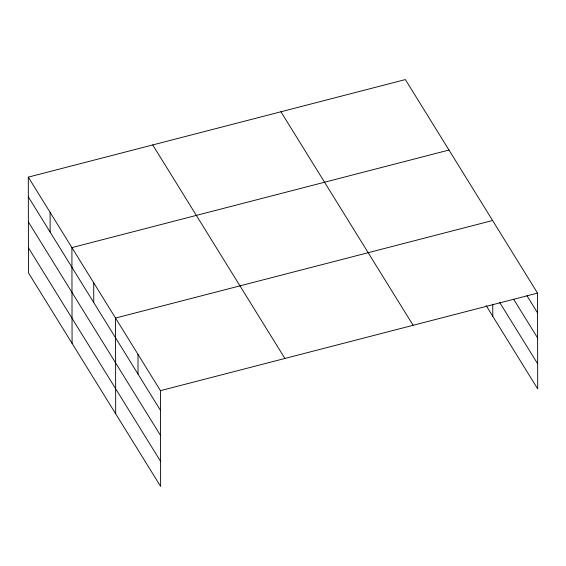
<?xml version="1.0" encoding="UTF-8"?>
<svg xmlns="http://www.w3.org/2000/svg" width="566" height="566" viewBox="0 0 566 566"><rect width="100%" height="100%" fill="white"/><g stroke="black" fill="none" stroke-linecap="round" stroke-linejoin="round"><path stroke-width="0.85" d="M28.3 177.13L160.461 390.66L160.631 486.42L28.47 272.897L28.3 177.13L405.369 79.58L537.53 293.103L537.7 388.87L486.272 305.774M448.987 150.04L71.91 247.597L72.08 343.364M492.597 220.507L115.528 318.057L115.69 413.824M160.461 390.66L537.53 293.103M527.024 295.806L537.566 312.849M513.765 299.414L537.608 337.93M499.601 302.294L537.658 363.782M280.941 111.771L413.102 325.294M152.735 144.938L284.896 358.462M28.335 196.876L160.496 410.4M28.378 221.964L160.539 435.487M28.42 247.809L160.581 461.34M492.745 304.161L492.767 316.267M137.991 354.358L138.026 374.105M93.723 282.83L93.751 302.569M50.105 212.363L50.141 232.11"/></g></svg>
